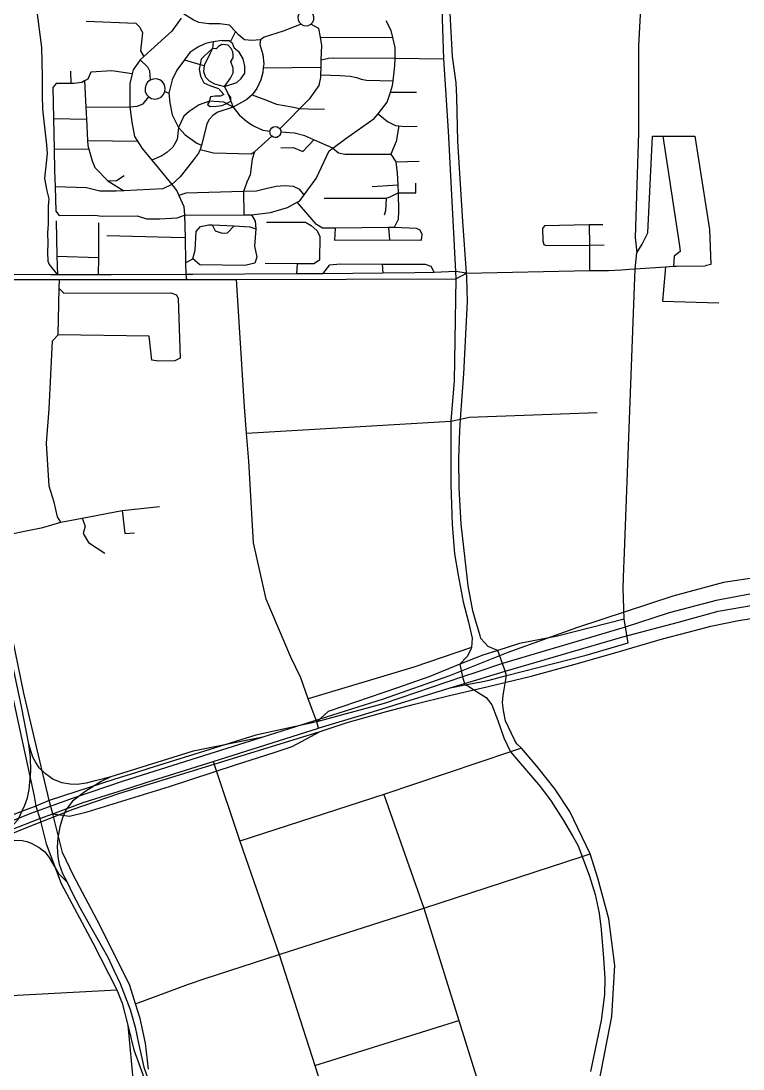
# Model space of a CAD drawing. Header units: inches. Extents: x 13372745 to 13380225, y 3541222 to 3545722.
# Drawn here: x 13377535 to 13378667, y 3542303 to 3543947 of the extents above; entities that cross this region are included whole.
import ezdxf

# ---------------------------------------------------------------- set-up
doc = ezdxf.new("R2010")
doc.units = ezdxf.units.IN
doc.header["$MEASUREMENT"] = 0

msp = doc.modelspace()

# ---------------------------------------------------------------- linework, layer by layer
for points in [[(13377552.6, 3544018.3), (13377553.5, 3544010.8), (13377555.9, 3543994.5), (13377567.2, 3543905.1), (13377568.2, 3543859.8), (13377568.2, 3543830.5), (13377568.8, 3543808.3), (13377571.8, 3543780), (13377574.9, 3543752.2), (13377576, 3543738.8), (13377571.8, 3543699.6), (13377575.4, 3543680.1), (13377578.5, 3543667.7), (13377577.5, 3543655.9), (13377577.5, 3543628.1), (13377576.5, 3543614.2), (13377577, 3543598.2), (13377576.5, 3543583.8), (13377577, 3543569.9), (13377579.1, 3543564.7), (13377592.1, 3543548.7)], [(13377910.8, 3543916.8), (13377897.3, 3543916), (13377885.5, 3543917), (13377876.2, 3543924.7), (13377871.4, 3543929.9), (13377861.8, 3543940.2), (13377846.9, 3543942.2), (13377829.4, 3543942.2), (13377813.9, 3543944.3), (13377805.1, 3543948.4), (13377790, 3543957.7), (13377780.4, 3543963.9), (13377771.2, 3543975.7), (13377755.7, 3544001.5), (13377731.5, 3544012.3), (13377713, 3544013.8), (13377660.4, 3544014.3), (13377627.5, 3544011.7), (13377603.3, 3544011.2), (13377553.5, 3544010.8)], [(13378194.1, 3543997.5), (13378197.5, 3543887.2), (13378205, 3543773.8), (13378216.2, 3543553.7), (13378216.9, 3543542.3)], [(13378233.8, 3543550.8), (13378227.7, 3543632.8), (13378220.1, 3543757.7), (13378218.3, 3543826.9), (13378217.7, 3543849.8), (13378211.9, 3543890.8), (13378206, 3543998.1)], [(13378516.5, 3544002.7), (13378507.5, 3543986.3), (13378503.4, 3543907.4), (13378503.4, 3543771.2), (13378498.2, 3543606.8), (13378501, 3543583)], [(13377993.4, 3543957), (13377991.1, 3543960.5), (13377987.7, 3543963), (13377983.7, 3543964.3), (13377979.5, 3543964.2), (13377975.6, 3543962.7), (13377972.4, 3543960.1), (13377970.2, 3543956.5), (13377969.3, 3543952.5), (13377969.7, 3543948.4), (13377971.4, 3543944.6), (13377974.3, 3543941.6), (13377978, 3543939.7), (13377982.1, 3543939), (13377986.1, 3543939.8), (13377989.8, 3543941.8), (13377992.6, 3543944.9), (13377994.2, 3543948.8), (13377994.5, 3543952.9), (13377993.4, 3543957)], [(13377786.3, 3543951.1), (13377771.4, 3543930.7), (13377727.7, 3543890.8), (13377722.2, 3543885.7), (13377710.8, 3543870.1), (13377709.4, 3543863.7), (13377706, 3543848.6), (13377706, 3543829.4), (13377706, 3543812), (13377709, 3543788), (13377713.2, 3543765.3), (13377717.8, 3543758.1), (13377725.2, 3543746.7), (13377740.2, 3543728.5), (13377750.4, 3543716.1), (13377771.4, 3543689.9), (13377779.2, 3543680.1), (13377782.5, 3543672.9), (13377790.5, 3543655.6), (13377791.7, 3543641.8), (13377792.4, 3543607), (13377793.2, 3543567.4), (13377793.5, 3543549.2), (13377794.7, 3543541.1)], [(13377637.1, 3543946.3), (13377715.2, 3543943.3), (13377721.6, 3543936.8), (13377725.5, 3543928.2), (13377723.7, 3543909.4), (13377722.4, 3543899.9), (13377727.7, 3543890.8)], [(13377662.3, 3543640.6), (13377717.4, 3543641.2), (13377731.8, 3543636.4), (13377752.8, 3543636.4), (13377779.8, 3543637.6), (13377791.7, 3543641.8), (13377884.6, 3543642.3), (13377896.6, 3543642.4), (13377926.6, 3543646), (13377953, 3543653.8), (13377968, 3543662.2), (13377972.2, 3543664.6), (13377979.2, 3543674.1), (13377997.9, 3543699.3), (13378018.3, 3543743.1), (13378024.1, 3543747.3), (13378044.7, 3543762.3), (13378089, 3543793.4), (13378095.1, 3543801.1), (13378109.4, 3543819.2), (13378114.4, 3543834.8), (13378117.8, 3543845.6), (13378118.6, 3543852.5), (13378121.4, 3543876.1), (13378121.7, 3543888.1), (13378122, 3543904.9), (13378118.2, 3543920.6), (13378115.4, 3543931.9), (13378107.5, 3543947.1)], [(13377974.3, 3543941.6), (13377946.4, 3543930.7), (13377916.2, 3543921.3), (13377910.8, 3543916.8), (13377909.8, 3543909.9), (13377914.2, 3543894.1), (13377915.7, 3543879.3), (13377915, 3543872.9), (13377914.2, 3543865.9), (13377911.3, 3543854.1), (13377904.9, 3543840.7), (13377897.5, 3543830.9), (13377889.1, 3543823.5), (13377867.8, 3543811.6), (13377843.6, 3543803.7), (13377836.2, 3543798.7), (13377829.8, 3543791.8), (13377826.3, 3543784.9), (13377818.4, 3543751.8)], [(13377941.2, 3543777.2), (13377954.8, 3543791.3), (13377972.1, 3543809.6), (13377988.4, 3543825.4), (13378002.7, 3543845.2), (13378005.2, 3543858), (13378005.3, 3543862), (13378005.7, 3543874.3), (13378006, 3543885.7), (13378006.7, 3543908.4), (13378004.7, 3543921.3), (13378002.2, 3543934.6), (13377989.8, 3543941.8)], [(13377850.5, 3543915.8), (13377836.2, 3543913.9), (13377824.3, 3543911.4), (13377812.5, 3543905.5), (13377800.1, 3543897.1), (13377791.6, 3543885.7), (13377779.4, 3543869.4), (13377771.9, 3543854.1), (13377767, 3543833.3), (13377768.5, 3543818), (13377771.9, 3543799.2), (13377782.3, 3543779.5), (13377792.7, 3543768.1), (13377811, 3543754.8), (13377818.4, 3543751.8)], [(13377850.5, 3543915.8), (13377861.4, 3543916), (13377863.7, 3543914.2), (13377866.1, 3543912.4), (13377869.6, 3543904.1)], [(13377871.4, 3543929.9), (13377863.7, 3543914.2)], [(13378004.7, 3543921.3), (13378118.2, 3543920.6)], [(13377849.9, 3543909.7), (13377844.6, 3543906.7), (13377841.2, 3543902.9), (13377835.3, 3543903.6), (13377828.8, 3543897.3), (13377823.1, 3543892), (13377817.5, 3543886.7), (13377815.9, 3543878.5), (13377814.5, 3543870.9), (13377816.4, 3543860), (13377821.6, 3543849.4), (13377831.1, 3543845.3), (13377841.6, 3543841.9), (13377845, 3543840.7), (13377853.3, 3543831.3), (13377848, 3543828.7), (13377839.7, 3543828.7), (13377832.2, 3543827.9), (13377831.4, 3543824.5), (13377830.6, 3543821), (13377827.3, 3543815.5), (13377831.8, 3543812.5), (13377840.9, 3543812.9), (13377850.3, 3543814), (13377857.5, 3543817.1), (13377864.2, 3543820.8), (13377864.2, 3543826.8), (13377859.7, 3543832.4), (13377854, 3543843.8), (13377863.5, 3543856.9), (13377867.6, 3543865.2), (13377867.6, 3543872.8), (13377864.2, 3543883), (13377867.6, 3543888.6), (13377868, 3543893.5), (13377867.2, 3543898.4), (13377864.9, 3543903.4), (13377860.2, 3543908.5), (13377855.1, 3543909.3), (13377849.9, 3543909.7)], [(13377836.2, 3543913.9), (13377835.3, 3543903.6), (13377831.7, 3543896.3), (13377822.3, 3543876.6), (13377821.3, 3543867.2), (13377824.4, 3543858.4), (13377830.1, 3543852.7), (13377838.4, 3543848), (13377854, 3543843.8), (13377873.3, 3543850.1), (13377880.5, 3543856.3), (13377886.2, 3543864.6), (13377886.2, 3543875.5), (13377883.6, 3543887), (13377877.4, 3543897.9), (13377869.6, 3543904.1)], [(13377722.2, 3543885.7), (13377733.5, 3543874.5), (13377736.6, 3543868.3), (13377737.4, 3543853.7)], [(13377791.6, 3543885.7), (13377815.9, 3543878.5), (13377822.3, 3543876.6)], [(13378006, 3543885.7), (13378017.5, 3543888.2), (13378025.9, 3543888.7), (13378121.7, 3543888.1), (13378197.5, 3543887.2)], [(13377709.4, 3543863.7), (13377677.4, 3543868.4), (13377644.8, 3543866.5), (13377639.7, 3543855.3), (13377634.8, 3543852.6), (13377630.3, 3543850.2), (13377617.8, 3543848.4), (13377613, 3543848.4), (13377590.2, 3543848.4), (13377585.2, 3543842.1), (13377586.1, 3543793.8), (13377587, 3543746.2), (13377587.7, 3543711.7), (13377588.6, 3543686.6), (13377589.6, 3543648.4), (13377595.2, 3543641.5), (13377650.4, 3543642.1), (13377662.3, 3543640.6)], [(13377612.6, 3543867.7), (13377613, 3543848.4)], [(13377915, 3543872.9), (13378005.7, 3543874.3)], [(13377634.8, 3543852.6), (13377636.8, 3543811.4), (13377637.7, 3543792.6), (13377639.3, 3543759.3), (13377639.7, 3543751.2), (13377641.4, 3543745.5), (13377646.6, 3543727.3), (13377651, 3543716.7), (13377671.1, 3543696), (13377696.1, 3543680.2)], [(13377759.9, 3543846.5), (13377756.9, 3543851), (13377752.6, 3543854.1), (13377747.5, 3543855.7), (13377742.2, 3543855.5), (13377737.4, 3543853.7), (13377733.5, 3543850.4), (13377730.8, 3543846.1), (13377729.6, 3543841.2), (13377730, 3543836.1), (13377732.1, 3543831.4), (13377735.5, 3543827.6), (13377739.9, 3543825.1), (13377744.9, 3543824.1), (13377750.2, 3543824.8), (13377755, 3543827.3), (13377758.6, 3543831.1), (13377760.8, 3543836), (13377761.3, 3543841.4), (13377759.9, 3543846.5)], [(13378005.3, 3543862), (13378035.8, 3543861), (13378051.1, 3543860), (13378061, 3543858), (13378068.4, 3543855.6), (13378076.8, 3543853.6), (13378118.6, 3543852.5)], [(13377760.8, 3543836), (13377767, 3543833.3)], [(13377854, 3543843.8), (13377859.7, 3543832.4), (13377864.2, 3543820.8), (13377867.8, 3543811.6)], [(13378114.4, 3543834.8), (13378155.4, 3543834.8)], [(13377706, 3543812), (13377717.4, 3543813.2), (13377726.7, 3543816.8), (13377735.5, 3543827.6)], [(13377867.8, 3543811.6), (13377857.5, 3543817.1), (13377853, 3543819.4), (13377830.6, 3543821), (13377814.5, 3543815.3), (13377798.9, 3543804.9), (13377790.6, 3543797.1), (13377782.3, 3543779.5), (13377780.2, 3543760.7), (13377773, 3543748.8), (13377763.6, 3543740.4), (13377755.8, 3543735.2), (13377740.2, 3543728.5)], [(13377897.5, 3543830.9), (13377915.9, 3543824), (13377936, 3543816.1), (13377959.8, 3543811.9), (13377972.1, 3543809.6), (13377998.8, 3543808.2), (13378010.9, 3543808.8)], [(13377636.8, 3543811.4), (13377706, 3543812)], [(13377867.8, 3543811.6), (13377877.2, 3543799.2), (13377889.1, 3543788.9), (13377899.9, 3543781.9), (13377914.2, 3543775.5), (13377925.5, 3543773.7)], [(13378095.1, 3543801.1), (13378109.9, 3543788.9), (13378122.3, 3543782.9), (13378127.6, 3543782.2), (13378137.1, 3543781), (13378156.4, 3543781.5)], [(13377586.1, 3543793.8), (13377637.7, 3543792.6)], [(13377942.1, 3543769.4), (13377940.7, 3543767), (13377938.7, 3543765.2), (13377936.3, 3543764.1), (13377933.6, 3543763.8), (13377930.9, 3543764.4), (13377928.6, 3543765.7), (13377926.6, 3543768), (13377925.6, 3543770.7), (13377925.5, 3543773.7), (13377926.5, 3543776.5), (13377928.3, 3543778.8), (13377930.9, 3543780.4), (13377933.8, 3543781), (13377936.7, 3543780.6), (13377939.3, 3543779.2), (13377941.2, 3543777.2), (13377942.3, 3543774.7), (13377942.6, 3543772), (13377942.1, 3543769.4)], [(13378024.1, 3543747.3), (13378003.7, 3543755.8), (13377994.1, 3543760.2), (13377980, 3543766.6), (13377964.2, 3543770.6), (13377942.6, 3543772)], [(13378127.6, 3543782.2), (13378123.3, 3543757.7), (13378115.2, 3543737.8), (13378122.8, 3543725.6), (13378125.2, 3543707.8), (13378125.8, 3543689.6), (13378126.3, 3543677.2), (13378127.2, 3543648.5), (13378126.7, 3543635.2), (13378120.3, 3543622.8), (13378111.4, 3543622.7), (13378027.9, 3543621.6), (13378008.1, 3543621.4), (13377998.3, 3543627.3), (13377968, 3543662.2)], [(13377818.4, 3543751.8), (13377815.8, 3543745.2), (13377813.5, 3543739.5), (13377805.6, 3543728.6), (13377784.8, 3543702.4), (13377771.4, 3543689.9), (13377757.6, 3543683.1), (13377696.1, 3543680.2), (13377684.5, 3543679.7), (13377658.8, 3543679.7), (13377637.6, 3543685.1), (13377588.6, 3543686.6)], [(13377639.3, 3543759.3), (13377717.8, 3543758.1)], [(13377815.8, 3543745.2), (13377837.2, 3543739.9), (13377896, 3543738), (13377901.4, 3543741.4), (13377928.6, 3543765.7)], [(13377942.4, 3543747.6), (13377961.9, 3543748), (13377976.9, 3543742.1), (13377994.1, 3543760.2)], [(13378498.1, 3543558), (13378501, 3543583), (13378509.2, 3543596.3), (13378518.1, 3543614.2), (13378525.4, 3543766.1)], [(13378525.4, 3543766.1), (13378541.6, 3543765.7), (13378592, 3543766.1), (13378615, 3543619.3), (13378617.1, 3543564.7), (13378608.1, 3543562.6)], [(13378541.6, 3543765.7), (13378567.6, 3543594.1), (13378568.5, 3543585.2), (13378559.5, 3543577.9), (13378558.2, 3543561.9)], [(13377587, 3543746.2), (13377641.4, 3543745.5)], [(13377901.4, 3543741.4), (13377897.5, 3543730.1), (13377894.5, 3543705.4), (13377889.1, 3543694), (13377884.1, 3543679.1)], [(13378024.1, 3543747.3), (13378032.8, 3543739.9), (13378043, 3543737.8), (13378115.2, 3543737.8)], [(13378122.8, 3543725.6), (13378159.3, 3543726.6)], [(13377671.1, 3543696), (13377684.9, 3543696.6), (13377696.8, 3543704.2)], [(13377979.2, 3543674.1), (13377972.6, 3543682.1), (13377962.2, 3543687.1), (13377948.8, 3543688.1), (13377935, 3543687.1), (13377919.2, 3543683.1), (13377904.4, 3543679.7), (13377884.1, 3543679.1), (13377793.7, 3543676.7), (13377782.5, 3543672.9)], [(13378085.7, 3543687.1), (13378125.8, 3543689.6)], [(13378126.3, 3543677.2), (13378154.4, 3543677.2), (13378154.4, 3543692)], [(13377884.1, 3543679.1), (13377884.6, 3543642.3)], [(13378010.6, 3543668.8), (13378107.9, 3543668.8), (13378113.9, 3543670.8), (13378126.3, 3543677.2)], [(13378107.9, 3543668.8), (13378106.5, 3543649), (13378104.5, 3543642.1)], [(13377896.6, 3543642.4), (13377902.4, 3543632.7), (13377903.1, 3543620.8), (13377901.2, 3543593.2), (13377904.9, 3543576.2), (13377901.8, 3543566.8), (13377886.1, 3543563.1), (13377815.3, 3543564.3), (13377804.6, 3543573.7)], [(13377590.2, 3543633.3), (13377591.5, 3543577.5), (13377592.1, 3543548.7)], [(13377656.7, 3543630.2), (13377656.7, 3543575.6), (13377656, 3543548.5)], [(13377793.2, 3543567.4), (13377804.6, 3543573.7), (13377808.4, 3543586.9), (13377809.6, 3543616.4), (13377816.5, 3543624.5), (13377829.7, 3543627), (13377835.1, 3543626.8), (13377869.6, 3543625.1), (13377893.7, 3543623.9), (13377903.1, 3543620.8)], [(13377835.1, 3543626.8), (13377839.8, 3543617.4), (13377850.5, 3543613.8), (13377858.8, 3543614.4), (13377869.6, 3543625.1)], [(13377920, 3543631), (13377981.2, 3543631), (13377990.1, 3543625.7), (13377999, 3543618), (13378003.7, 3543609.1), (13378003.1, 3543571.7), (13377994.2, 3543565.7), (13377980, 3543565.7), (13377968.1, 3543565.8), (13377918.2, 3543566.3)], [(13378027.9, 3543621.6), (13378026.9, 3543602.6), (13378112.9, 3543603.1), (13378163.3, 3543602.6), (13378164.3, 3543611.5), (13378160.8, 3543618.4), (13378155.4, 3543620.9), (13378120.3, 3543622.8)], [(13378111.4, 3543622.7), (13378112.9, 3543603.1)], [(13378447.7, 3543627.1), (13378426.1, 3543626.7), (13378356, 3543625.4), (13378352.9, 3543621.3), (13378353.2, 3543601.8), (13378355, 3543596), (13378358.7, 3543594.2), (13378426.5, 3543595), (13378449.7, 3543595.3)], [(13378426.1, 3543626.7), (13378426.5, 3543595), (13378426.5, 3543555.1)], [(13377669.8, 3543610.1), (13377770.8, 3543607.6), (13377792.4, 3543607)], [(13377591.5, 3543577.5), (13377656.7, 3543575.6)], [(13378233.8, 3543550.8), (13378216.2, 3543553.7), (13378183.1, 3543552.3), (13378152.7, 3543551.5), (13378102.3, 3543551), (13378008.5, 3543550.2), (13377977.4, 3543550), (13377966.9, 3543549.9), (13377804.5, 3543549.2), (13377793.5, 3543549.2), (13377676.5, 3543548.5), (13377656, 3543548.5), (13377592.1, 3543548.7), (13377581.8, 3543548.7)], [(13377968.1, 3543565.8), (13377966.9, 3543549.9)], [(13378008.5, 3543550.2), (13378019.2, 3543563.9), (13378035.8, 3543565.7), (13378101.7, 3543565.4), (13378168.8, 3543565.1), (13378177.7, 3543562.2), (13378183.1, 3543552.3)], [(13378101.7, 3543565.4), (13378102.3, 3543551)], [(13378233.8, 3543550.8), (13378426.5, 3543555.1), (13378456.2, 3543555)], [(13378456.2, 3543555), (13378476.9, 3543556.5)], [(13378476.9, 3543556.5), (13378489.2, 3543557.4)], [(13378480.8, 3543099.5), (13378498.1, 3543558)], [(13378489.2, 3543557.4), (13378498.1, 3543558), (13378545.7, 3543561.1), (13378558.2, 3543561.9), (13378563, 3543562.2), (13378608.1, 3543562.6)], [(13378545.7, 3543561.1), (13378541.2, 3543507.1), (13378629.5, 3543504.4)], [(13377522, 3543540.9), (13377528.7, 3543541.1), (13377582.1, 3543541.3)], [(13377581.8, 3543548.7), (13377522.9, 3543548.9)], [(13377597.8, 3543160.3), (13377592.4, 3543169.1), (13377587.1, 3543192.1), (13377579.4, 3543216.7), (13377575, 3543284.3), (13377579.4, 3543338.5), (13377584.4, 3543444.7), (13377593.2, 3543454.1), (13377595.1, 3543527.2), (13377595.5, 3543541.3)], [(13377582.1, 3543541.3), (13377595.5, 3543541.3), (13377794.7, 3543541.1), (13377873.2, 3543541.1), (13378216.9, 3543542.3), (13378233.8, 3543550.8)], [(13378001.7, 3542837.5), (13377999.2, 3542847.3), (13377985.4, 3542883.4), (13377974, 3542916.1), (13377958.2, 3542948.8), (13377919.5, 3543039.6), (13377899.9, 3543127.8), (13377892.3, 3543256.3), (13377888.8, 3543299.9), (13377885.8, 3543341.2), (13377873.2, 3543541.1)], [(13378216.9, 3543542.3), (13378215.4, 3543445.9), (13378214.4, 3543382.3), (13378209, 3543319.1), (13378209.1, 3543219.6), (13378211.2, 3543156.6), (13378214.9, 3543110.9), (13378220.7, 3543077.4), (13378228.5, 3543035.4), (13378237, 3543003.8)], [(13378247.7, 3543006.9), (13378243.5, 3543021.2), (13378236.4, 3543060.5), (13378231.6, 3543102.3), (13378225.1, 3543157.2), (13378222.1, 3543214.4), (13378221.5, 3543259.7), (13378223.3, 3543304.5), (13378224.5, 3543321.9), (13378229.5, 3543393), (13378235.3, 3543506.7), (13378234.2, 3543544.1), (13378233.8, 3543550.8)], [(13377392.3, 3543531.4), (13377417.1, 3543392.4), (13377420.3, 3543369.3), (13377427.1, 3543331.3), (13377450.5, 3543231), (13377482.8, 3543075.4), (13377501.4, 3542981.1), (13377528, 3542858.3), (13377555.6, 3542730.9), (13377558.2, 3542715)], [(13377585.2, 3542702.9), (13377579, 3542723.9), (13377577.2, 3542733.5), (13377556.8, 3542819.2), (13377544.1, 3542872.6), (13377539.3, 3542892.5), (13377504, 3543065.7), (13377491, 3543136.3), (13377488.3, 3543151), (13377469.7, 3543218.5), (13377445.7, 3543317.4), (13377430.1, 3543406), (13377406.8, 3543532.4)], [(13377595.1, 3543527.2), (13377602.5, 3543519.8), (13377769.9, 3543520.3), (13377778.9, 3543517.1), (13377781.5, 3543511.3), (13377784.7, 3543417.6), (13377776.2, 3543413.4), (13377751, 3543412.9), (13377740.4, 3543414.5), (13377736.2, 3543452.4), (13377593.2, 3543454.1)], [(13378224.5, 3543321.9), (13378238, 3543325), (13378438.4, 3543332.7)], [(13377888.8, 3543299.9), (13378209, 3543319.1), (13378224.5, 3543321.9)], [(13377597.8, 3543160.3), (13377630.9, 3543166.7), (13377693.6, 3543178.7), (13377752.5, 3543185.1)], [(13377693.6, 3543178.7), (13377697.9, 3543142.9), (13377712.9, 3543143.9)], [(13377569.4, 3543152.3), (13377597.8, 3543160.3)], [(13377630.9, 3543166.7), (13377635.8, 3543154.1), (13377632.6, 3543142.9), (13377641.1, 3543128.4), (13377666.3, 3543111.8)], [(13377475.7, 3542647), (13377482.9, 3542653.5), (13377517.2, 3542679.5), (13377530.6, 3542694.1), (13377541.1, 3542716.8), (13377545.3, 3542728.2), (13377548, 3542741.3), (13377550.7, 3542769.7), (13377549.8, 3542792.1), (13377547.3, 3542812.4), (13377535.9, 3542871.5), (13377509.7, 3542994.2), (13377479.2, 3543145.6)], [(13377491, 3543136.3), (13377569.4, 3543152.3)], [(13379095.2, 3543105.3), (13378979.7, 3543096.4), (13378843.1, 3543088.3), (13378702.4, 3543075.9), (13378636.7, 3543065.8), (13378557, 3543044.5), (13378407.7, 3542995.2), (13378298.6, 3542955.8), (13378207, 3542919.5), (13378102.9, 3542882.7)], [(13379273.9, 3543094.5), (13379125.8, 3543083.4), (13378781.7, 3543060.1), (13378703.2, 3543052.5), (13378625.2, 3543037.8), (13378551.6, 3543018.1), (13378481.1, 3542995.5), (13378289.9, 3542939)], [(13378480.4, 3543088.8), (13378480.8, 3543099.5)], [(13378294.2, 3542926.7), (13378479.1, 3542980.5), (13378566.4, 3543003.7), (13378628.6, 3543020.9), (13378704.7, 3543033.7), (13378773.1, 3543040.8), (13378861.3, 3543048.5), (13379148.3, 3543068.5), (13379273.8, 3543077)], [(13378481.2, 3543008.3), (13378479.8, 3543041.5), (13378479.2, 3543057.1), (13378480.4, 3543088.8)], [(13378108.2, 3542863.3), (13378152.4, 3542875.1), (13378206.9, 3542888.7), (13378265.4, 3542902.4), (13378334.9, 3542919.1), (13378407.9, 3542938.6), (13378475.1, 3542957.9), (13378541.2, 3542977.6), (13378581.5, 3542988.1), (13378616.6, 3542997.2), (13378660.3, 3543006.4), (13378707.3, 3543013.4), (13378760.4, 3543019.4), (13378819.2, 3543024), (13378956.1, 3543033.9), (13379093.9, 3543045.1)], [(13378208.3, 3542900.4), (13378231.3, 3542905.1), (13378256.7, 3542910.2), (13378269, 3542912.7), (13378296.3, 3542919.8), (13378421.4, 3542952.1), (13378487, 3542971.4), (13378481.2, 3543008.3), (13378376.4, 3542981.4), (13378316.8, 3542970), (13378282.6, 3542959.3), (13378259.1, 3542951.9), (13378223.3, 3542937.6), (13378176.2, 3542918.6), (13378123.9, 3542900.1), (13378016.9, 3542863.6), (13377999.2, 3542847.3)], [(13378237, 3543003.8), (13378242.5, 3542978.7)], [(13378254.9, 3542982.2), (13378247.7, 3543006.9)], [(13378242.5, 3542978.7), (13378241.8, 3542963.7), (13378239.9, 3542959.6), (13378234.7, 3542949.9), (13378223.3, 3542937.6), (13378227.6, 3542917.8)], [(13378294.2, 3542926.7), (13378289.9, 3542939), (13378282.6, 3542959.3), (13378278.4, 3542960.5), (13378267.9, 3542965.3), (13378256.1, 3542978.2), (13378254.9, 3542982.2)], [(13378241.8, 3542963.7), (13378151.3, 3542933.2), (13377985.4, 3542883.4)], [(13378289.9, 3542939), (13378249.7, 3542925.3), (13378227.6, 3542917.8)], [(13378227.6, 3542917.8), (13378104.7, 3542876), (13377999.2, 3542847.3)], [(13378208.3, 3542900.4), (13378230.7, 3542907.3), (13378255, 3542914.8), (13378265.2, 3542917.9), (13378294.2, 3542926.7)], [(13378227.6, 3542917.8), (13378230.7, 3542907.3), (13378231.3, 3542905.1), (13378235.8, 3542903.7), (13378251.8, 3542893.2), (13378264.5, 3542885.4), (13378273.5, 3542873.8), (13378282.9, 3542849.3), (13378292.5, 3542822.4), (13378302.9, 3542800.4), (13378350, 3542745.3), (13378366.4, 3542722.8), (13378385.8, 3542692.7), (13378400, 3542668.6), (13378408.2, 3542653.9), (13378415.2, 3542636.1), (13378426.8, 3542605.3), (13378435.5, 3542576.3), (13378441.5, 3542547.4), (13378444.8, 3542521.7), (13378448.6, 3542476.4), (13378450.8, 3542445.2), (13378450.3, 3542419.6), (13378444.8, 3542378.6), (13378428.4, 3542298.9)], [(13378435.1, 3542247.6), (13378461.7, 3542385.3), (13378466.3, 3542465.2), (13378456.8, 3542538.3), (13378439.9, 3542602.3), (13378427.8, 3542640.2), (13378396, 3542706.4), (13378372.1, 3542742.3), (13378344.1, 3542778), (13378319.7, 3542806.1), (13378312.7, 3542812.7), (13378308.8, 3542819.1), (13378294.7, 3542848.6), (13378291.8, 3542864.9), (13378290.1, 3542877.7), (13378291.4, 3542889.1), (13378293, 3542898.2), (13378296.3, 3542919.8), (13378294.2, 3542926.7)], [(13377733.2, 3542752.5), (13377836.6, 3542785.2), (13378001.7, 3542837.5), (13378002.8, 3542837.8), (13378074.4, 3542859.1), (13378208.3, 3542900.4)], [(13378102.9, 3542882.7), (13377914.1, 3542823.1), (13377811.2, 3542790.7), (13377695.4, 3542754.3)], [(13378004.1, 3542832.2), (13378046.6, 3542846.1), (13378108.2, 3542863.3)], [(13377999.2, 3542847.3), (13377903.1, 3542826.6), (13377735.3, 3542773.9)], [(13377617, 3542710.4), (13377688.6, 3542735), (13378004.1, 3542832.2)], [(13377768.2, 3542745.8), (13377871.6, 3542780), (13377932.1, 3542799), (13377960.2, 3542808.4), (13378004.1, 3542832.2)], [(13377914.1, 3542823.1), (13377805.3, 3542801.3)], [(13377676.1, 3542761), (13377662.3, 3542757.3), (13377649.4, 3542754.1), (13377637.1, 3542751.2), (13377623.4, 3542749.1), (13377612.4, 3542749.4), (13377599, 3542751.8), (13377585, 3542757.4), (13377573.3, 3542765.8), (13377563.8, 3542775), (13377557.7, 3542784.3), (13377553.9, 3542792.1), (13377547.3, 3542812.4)], [(13377805.3, 3542801.3), (13377676.1, 3542761)], [(13378319.7, 3542806.1), (13378302.9, 3542800.4), (13378104.2, 3542733.4), (13377878.5, 3542660.2)], [(13377836.6, 3542785.2), (13377878.5, 3542660.2), (13377939.9, 3542482.5), (13377995.7, 3542308.4), (13378052.9, 3542129.7), (13378105.4, 3541956)], [(13377713.1, 3542767), (13377682.3, 3542757.3), (13377579, 3542723.9), (13377558.2, 3542715)], [(13377735.3, 3542773.9), (13377713.1, 3542767)], [(13377695.4, 3542754.3), (13377616.7, 3542727.4), (13377553, 3542704.6), (13377493.4, 3542681.2)], [(13377676.1, 3542761), (13377660.8, 3542753.5), (13377652.6, 3542748.4), (13377650.7, 3542747.3), (13377635.1, 3542737.4), (13377615.7, 3542722.8), (13377605.9, 3542709.7), (13377600.2, 3542696.8), (13377596, 3542682.5), (13377592.7, 3542665.5), (13377591.6, 3542651.4)], [(13377707.3, 3542744.2), (13377733.2, 3542752.5)], [(13377585.2, 3542702.9), (13377632.7, 3542720.6), (13377707.3, 3542744.2)], [(13377638.8, 3542706.2), (13377768.2, 3542745.8)], [(13378104.2, 3542733.4), (13378166.9, 3542555.1)], [(13377558.2, 3542715), (13377477.5, 3542684.9), (13377392.2, 3542648.7), (13377350.3, 3542631), (13377258.4, 3542592.1), (13377040.5, 3542502.5), (13377028.2, 3542498), (13376753.5, 3542387)], [(13377558.2, 3542715), (13377564.5, 3542695.4), (13377574.3, 3542656.1), (13377597.9, 3542593.5), (13377647.9, 3542500.6), (13377685.5, 3542426.9), (13377693.8, 3542405.8), (13377702.4, 3542371.5), (13377712, 3542332.8), (13377741.6, 3542251)], [(13377356.2, 3542605.4), (13377542.5, 3542681.2), (13377617, 3542710.4)], [(13377564.5, 3542695.4), (13377585.2, 3542702.9)], [(13377585.2, 3542702.9), (13377610.9, 3542699.2), (13377638.8, 3542706.2)], [(13377734.8, 3542302.3), (13377730.4, 3542343.5), (13377721.9, 3542381.8), (13377714.5, 3542405.1), (13377705.5, 3542433.5), (13377659, 3542527.1), (13377617.3, 3542606.3), (13377600, 3542642.5), (13377585.2, 3542702.9)], [(13376755.2, 3542354), (13377051.9, 3542475.6), (13377162.7, 3542523.5), (13377270.9, 3542568.6), (13377359.4, 3542609.9), (13377473.3, 3542660.3), (13377564.5, 3542695.4)], [(13377475.7, 3542647), (13377484.3, 3542648.2), (13377504.6, 3542655.9), (13377518.1, 3542661), (13377525.3, 3542661.9), (13377536.9, 3542661.3), (13377544.4, 3542659.5), (13377551.2, 3542657.1), (13377563.5, 3542650.2), (13377572.5, 3542643.4), (13377579.2, 3542634.4), (13377593.9, 3542609.6), (13377607.3, 3542595.7)], [(13377591.6, 3542651.4), (13377592.7, 3542635.3), (13377594.8, 3542624), (13377600.4, 3542609.4), (13377607.3, 3542595.7)], [(13378166.9, 3542555.1), (13378415.2, 3542636.1), (13378427.8, 3542640.2)], [(13377607.3, 3542595.7), (13377616, 3542577.9), (13377627.3, 3542556.2), (13377644.4, 3542525.1), (13377671.2, 3542478), (13377680.9, 3542457.7), (13377690.7, 3542436.7), (13377706.2, 3542395.8), (13377714, 3542368.4)], [(13377822.5, 3542444.2), (13377939.9, 3542482.5), (13378166.9, 3542555.1)], [(13378166.9, 3542555.1), (13378221.7, 3542379), (13378277.2, 3542200.8), (13378299, 3542122.5), (13378265.5, 3542028.6), (13378252.1, 3542009.5), (13378105.4, 3541956)], [(13377714.5, 3542405.1), (13377798, 3542435.9)], [(13377798, 3542435.9), (13377822.5, 3542444.2)], [(13377430.8, 3542413.3), (13377685.5, 3542426.9)], [(13377702.4, 3542371.5), (13377711.4, 3542276.4), (13377709.6, 3541992.4), (13377717.1, 3541897.4), (13377725.7, 3541674.6), (13377718, 3541551.2)], [(13377995.7, 3542308.4), (13378221.7, 3542379)], [(13377714, 3542368.4), (13377719.1, 3542343.3), (13377727.6, 3542305.7), (13377735.9, 3542281.9), (13377741.6, 3542251)]]:
    msp.add_lwpolyline(points)

doc.saveas('drawing.dxf')
